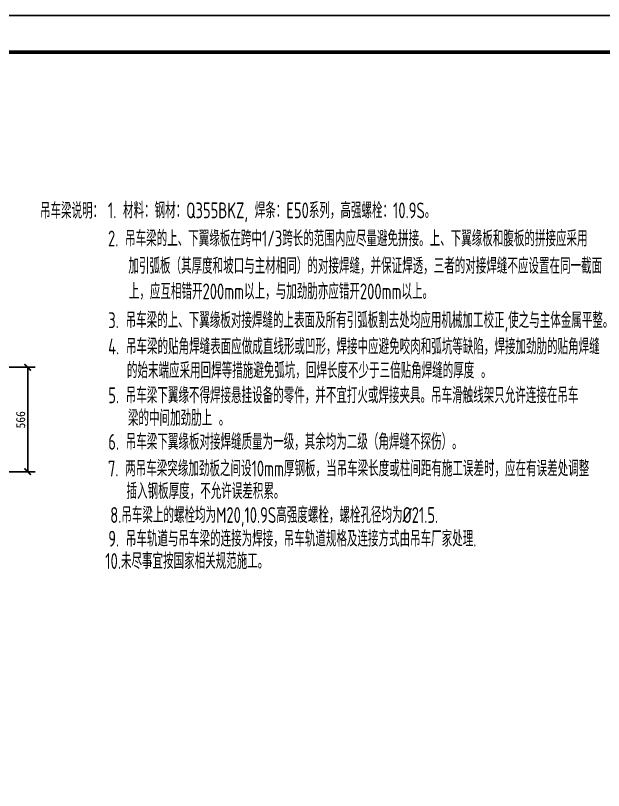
# Model space of a CAD drawing. Extents: x 69728788 to 149766163, y 20718153 to 43663798.
# Drawn here: x 74907848 to 74923894, y 21008874 to 21030016 of the extents above; entities that cross this region are included whole.
import ezdxf
from ezdxf.enums import TextEntityAlignment as Align

# ---------------------------------------------------------------- set-up
doc = ezdxf.new("R2010")
doc.units = 0
doc.header["$LTSCALE"] = 1000
doc.header["$MEASUREMENT"] = 0
for name, color, linetype in [('PUB_TITLE', 4, 'CONTINUOUS'), ('S1', 2, 'CONTINUOUS'), ('尺寸标注', 253, 'CONTINUOUS')]:
    doc.layers.add(name, color=color, linetype=linetype)
doc.styles.add('HZS', font='atssdeng.shx', dxfattribs={"width": 0.7, "bigfont": 'atssdchn.shx'})

msp = doc.modelspace()

# ---------------------------------------------------------------- linework, layer by layer
at = {"layer": 'PUB_TITLE'}
msp.add_lwpolyline([(74842796.3, 20988016.2), (74931996.3, 20988016.2), (74931996.3, 21030016.2), (74842796.3, 21030016.2)], close=True, dxfattribs=at)
at = {"layer": 'PUB_TITLE', "const_width": 100}
msp.add_lwpolyline([(74845296.3, 20989016.2), (74930996.3, 20989016.2), (74930996.3, 21029016.2), (74845296.3, 21029016.2)], close=True, dxfattribs=at)
at = {"layer": '尺寸标注'}
for p, q in [((74905490.4, 21020420.3), (74908381.5, 21020420.3)), ((74908181.5, 21017570.3), (74908181.5, 21020420.3)), ((74905490.4, 21017570.3), (74908381.5, 21017570.3))]:
    msp.add_line(p, q, dxfattribs=at)
at = {"layer": '尺寸标注', "const_width": 45}
for points in [[(74908093.1, 21020508.7), (74908269.9, 21020331.9)], [(74908093.1, 21017658.7), (74908269.9, 21017481.9)]]:
    msp.add_lwpolyline(points, dxfattribs=at)

# ---------------------------------------------------------------- texts
at = {"layer": 'S1', "style": 'HZS', "width": 0.7}
for s, p in [('吊车梁说明：', (74908516.6, 21024474.3)), ('1. 材料：钢材：Q355BKZ, 焊条：E50系列，高强螺栓：10.9S。', (74910370.2, 21024483.9)), ('2. 吊车梁的上、下翼缘板在跨中1/3跨长的范围内应尽量避免拼接。上、下翼缘板和腹板的拼接应采用', (74910372.2, 21023716.5)), ('加引弧板（其厚度和坡口与主材相同）的对接焊缝，并保证焊透，三者的对接焊缝不应设置在同一截面', (74910928.8, 21022969.4)), ('上，应互相错开200mm以上，与加劲肋亦应错开200mm以上。', (74910940.7, 21022273.5)), ('3. 吊车梁的上、下翼缘板对接焊缝的上表面及所有引弧板割去处均应用机械加工校正,使之与主体金属平整。', (74910380.1, 21021487.2)), ('4. 吊车梁的贴角焊缝表面应做成直线形或凹形，焊接中应避免咬肉和弧坑等缺陷，焊接加劲肋的贴角焊缝', (74910376.2, 21020769.8)), ('的始末端应采用回焊等措施避免弧坑，回焊长度不少于三倍贴角焊缝的厚度 。', (74910888, 21020117.6)), ('5. 吊车梁下翼缘不得焊接悬挂设备的零件，并不宜打火或焊接夹具。吊车滑触线架只允许连接在吊车', (74910379.1, 21019438.9)), ('梁的中间加劲肋上 。', (74910916.6, 21018819.4)), ('6. 吊车梁下翼缘板对接焊缝质量为一级，其余均为二级（角焊缝不探伤）。', (74910379.2, 21018170.6)), ('7. 两吊车梁突缘加劲板之间设10mm厚钢板，当吊车梁长度或柱间距有施工误差时，应在有误差处调整', (74910371.6, 21017441.7)), ('插入钢板厚度，不允许误差积累。', (74910877.3, 21016824.8)), ('8.吊车梁上的螺栓均为M20,10.9S高强度螺栓，螺栓孔径均为%%C21.5.', (74910433.1, 21016172.6)), ('9. 吊车轨道与吊车梁的连接为焊接，吊车轨道规格及连接方式由吊车厂家处理.', (74910378.1, 21015527.2)), ('10.未尽事宜按国家相关规范施工。', (74910298, 21014918))]:
    msp.add_text(s, height=432, dxfattribs=at).set_placement(p)
at = {"layer": '尺寸标注', "width": 0.927171}
msp.add_text('566', height=250, rotation=90, dxfattribs=at).set_placement((74908111.5, 21018750.3), (74908111.5, 21019222.8), align=Align.FIT)

doc.saveas('drawing.dxf')
